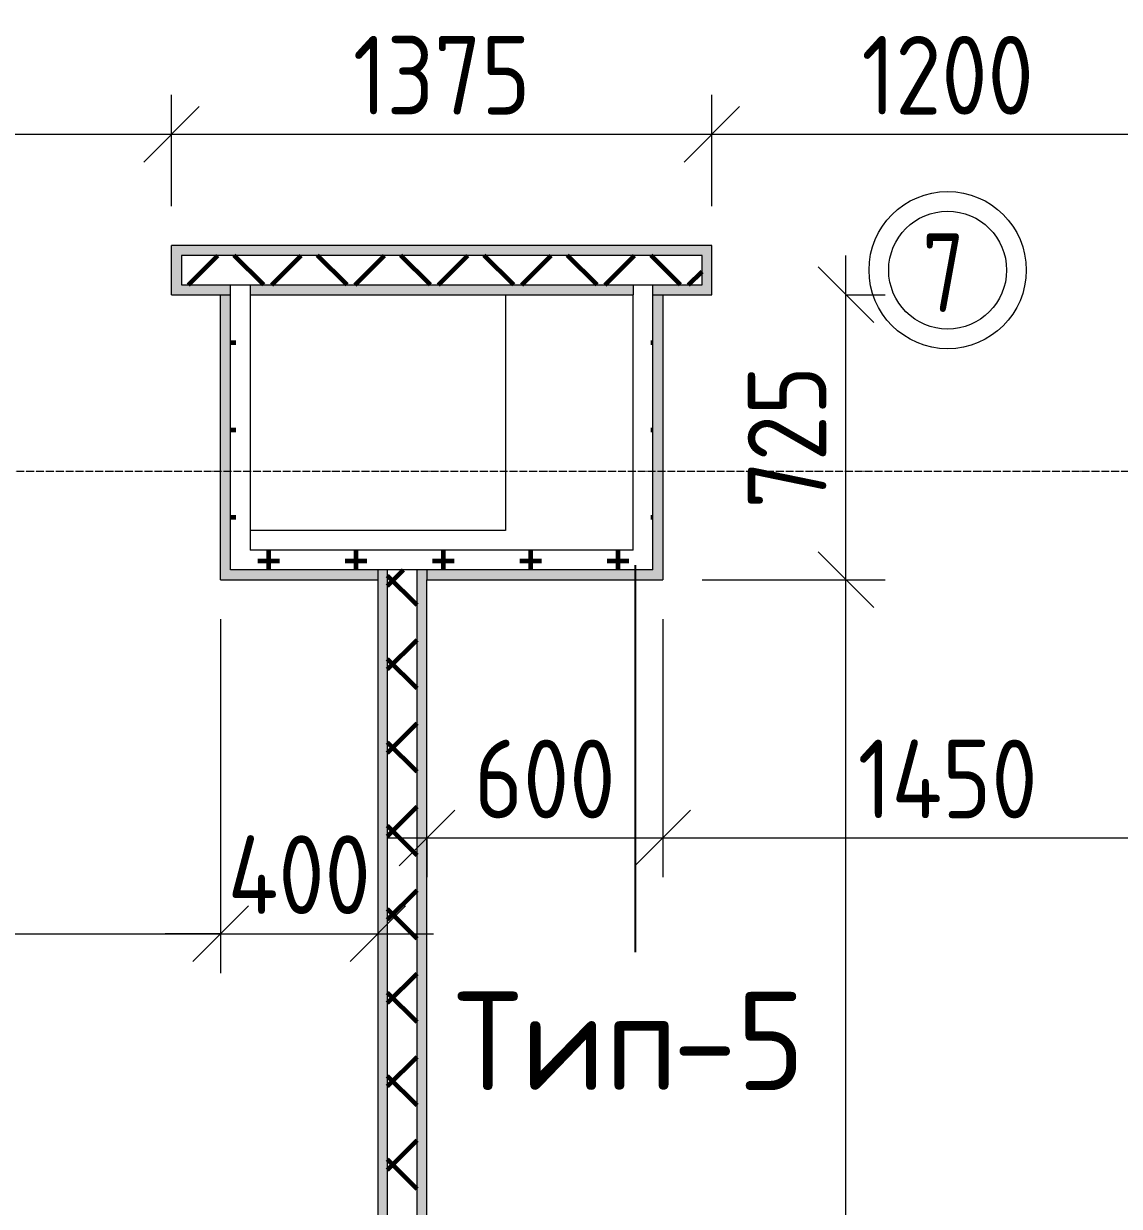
# Model space of a CAD drawing. Header units: millimetres. Extents: x -60946 to 138510, y -262288 to 24501.
# Drawn here: x -1142 to 1646, y -201492 to -198484 of the extents above; entities that cross this region are included whole.
import ezdxf

# ---------------------------------------------------------------- set-up
doc = ezdxf.new("R2010")
doc.units = ezdxf.units.MM
doc.linetypes.add('ADSK_Линия сетки', pattern=[25, 20, -2.5, 0, -2.5])
for name, color, linetype, lineweight in [('2)Тип-2', 3, 'Continuous', 60), ('2)Тип-5', 1, 'Continuous', 60), ('Марки дверей', 7, 'Continuous', 20), ('Оси', 7, 'Continuous', 9), ('Перекрытие', 7, 'Continuous', 18), ('Размеры', 7, 'Continuous', 9), ('Стены внутренние', 7, 'Continuous', 18), ('Стены штриховка', 7, 'Continuous', 9)]:
    doc.layers.add(name, color=color, linetype=linetype, lineweight=lineweight)
doc.styles.add('GOST Common_3', font='', dxfattribs={"width": 0.9, "height": 200})
doc.styles.add('GOST Common_4', font='', dxfattribs={"height": 250})
doc.styles.add('GOST Common_B', font='', dxfattribs={"width": 0.8, "height": 200})
doc.styles.get('GOST Common_3').set_extended_font_data('GOST Common')
doc.styles.get('GOST Common_4').set_extended_font_data('GOST Common')
doc.styles.get('GOST Common_B').set_extended_font_data('GOST Common', bold=True)
doc.dimstyles.new('ADSK_Основной_2_0_2', dxfattribs={"dimscale": 304.8, "dimtxt": 201.142999, "dimasz": 0.463911, "dimexe": 0.328084, "dimexo": 0.328084, "dimgap": 0.164042, "dimtad": 1, "dimdec": 3, "dimrnd": 0.001, "dimdsep": 46, "dimtxsty": 'GOST Common_3', "dimblk1": 'OBLIQUE', "dimblk2": 'OBLIQUE', "dimsah": 1, "dimcen": 0.09, "dimdle": 0.328084, "dimazin": 2, "dimtfac": 1, "dimtdec": 4, "dimtix": 1, "dimtmove": 0, "dimatfit": 3, "dimfxl": 1, "dimtvp": 1, "dimtolj": 1, "dimtzin": 0, "dimlwd": 20, "dimlwe": 20, "dimarcsym": 2})
pattern_1 = [(0, (9.36, -198628.46), (111.125, 111.125), [55.562, -166.688]), (90, (37.14, -198656.24), (-111.125, 111.125), [55.562, -166.688])]
pattern_2 = [(45, (9.36, -198628.46), (-106.066, 106.066), []), (135, (9.36, -198628.46), (-106.066, -106.066), [])]

# ---------------------------------------------------------------- blocks, each defined once
blk = doc.blocks.new('_Oblique')
at = {"color": 0, "linetype": 'ByBlock', "lineweight": -2}
blk.add_line((-0.5, -0.5), (0.5, 0.5), dxfattribs=at)
blk = doc.blocks.new('*D6171')
at = {"layer": 'Defpoints', "color": 0, "transparency": 16777216}
for p in [(-765.6, -198765.3), (-2165.6, -199048.5), (-765.6, -199048.5)]:
    blk.add_point(p, dxfattribs=at)
at = {"layer": 'Размеры', "color": 0, "lineweight": 20, "transparency": 16777216}
for p, q in [((-2165.6, -198948.5), (-2165.6, -198665.3)), ((-765.6, -198948.5), (-765.6, -198665.3)), ((-2265.6, -198765.3), (-665.6, -198765.3))]:
    blk.add_line(p, q, dxfattribs=at)
at = {"layer": 'Размеры', "color": 0, "lineweight": 20, "transparency": 16777216, "xscale": 141.4, "yscale": 141.4, "zscale": 141.4, "rotation": 180}
blk.add_blockref('_Oblique', (-2165.6, -198765.3), dxfattribs=at)
at = {"layer": 'Размеры', "color": 0, "lineweight": 20, "transparency": 16777216, "xscale": 141.4, "yscale": 141.4, "zscale": 141.4}
blk.add_blockref('_Oblique', (-765.6, -198765.3), dxfattribs=at)
at = {"layer": 'Размеры', "color": 0, "lineweight": 9, "transparency": 16777216, "insert": (-1465.6, -198615.3), "char_height": 200, "width": 580.928, "attachment_point": 5, "style": 'GOST Common_3'}
blk.add_mtext('\\A1;1400', dxfattribs=at)
blk = doc.blocks.new('*D6172')
at = {"layer": 'Defpoints', "color": 0, "transparency": 16777216}
for p in [(609.4, -198765.3), (-765.6, -199048.5), (609.4, -199048.5)]:
    blk.add_point(p, dxfattribs=at)
at = {"layer": 'Размеры', "color": 0, "lineweight": 20, "transparency": 16777216}
for p, q in [((-765.6, -198948.5), (-765.6, -198665.3)), ((609.4, -198948.5), (609.4, -198665.3)), ((-865.6, -198765.3), (709.4, -198765.3))]:
    blk.add_line(p, q, dxfattribs=at)
at = {"layer": 'Размеры', "color": 0, "lineweight": 20, "transparency": 16777216, "xscale": 141.4, "yscale": 141.4, "zscale": 141.4, "rotation": 180}
blk.add_blockref('_Oblique', (-765.6, -198765.3), dxfattribs=at)
at = {"layer": 'Размеры', "color": 0, "lineweight": 20, "transparency": 16777216, "xscale": 141.4, "yscale": 141.4, "zscale": 141.4}
blk.add_blockref('_Oblique', (609.4, -198765.3), dxfattribs=at)
at = {"layer": 'Размеры', "color": 0, "lineweight": 9, "transparency": 16777216, "insert": (-78.1, -198615.3), "char_height": 200, "width": 560.473, "attachment_point": 5, "style": 'GOST Common_3'}
blk.add_mtext('\\A1;1375', dxfattribs=at)
blk = doc.blocks.new('*D6173')
at = {"layer": 'Defpoints', "color": 0, "transparency": 16777216}
for p in [(1809.4, -198765.3), (609.4, -199048.5), (1809.4, -199048.5)]:
    blk.add_point(p, dxfattribs=at)
at = {"layer": 'Размеры', "color": 0, "lineweight": 20, "transparency": 16777216}
for p, q in [((609.4, -198948.5), (609.4, -198665.3)), ((1809.4, -198948.5), (1809.4, -198665.3)), ((509.4, -198765.3), (1909.4, -198765.3))]:
    blk.add_line(p, q, dxfattribs=at)
at = {"layer": 'Размеры', "color": 0, "lineweight": 20, "transparency": 16777216, "xscale": 141.4, "yscale": 141.4, "zscale": 141.4, "rotation": 180}
blk.add_blockref('_Oblique', (609.4, -198765.3), dxfattribs=at)
at = {"layer": 'Размеры', "color": 0, "lineweight": 20, "transparency": 16777216, "xscale": 141.4, "yscale": 141.4, "zscale": 141.4}
blk.add_blockref('_Oblique', (1809.4, -198765.3), dxfattribs=at)
at = {"layer": 'Размеры', "color": 0, "lineweight": 9, "transparency": 16777216, "insert": (1209.4, -198615.3), "char_height": 200, "width": 560.473, "attachment_point": 5, "style": 'GOST Common_3'}
blk.add_mtext('\\A1;1200', dxfattribs=at)
blk = doc.blocks.new('*D6196')
at = {"layer": 'Defpoints', "color": 0, "transparency": 16777216}
for p in [(484.4, -199898.5), (-115.6, -200455.2), (484.4, -200555.2)]:
    blk.add_point(p, dxfattribs=at)
at = {"layer": 'Размеры', "color": 0, "lineweight": 20, "transparency": 16777216}
for p, q in [((484.4, -199998.5), (484.4, -200655.2)), ((-215.6, -200555.2), (584.4, -200555.2)), ((-115.6, -200555.2), (-115.6, -200655.2))]:
    blk.add_line(p, q, dxfattribs=at)
at = {"layer": 'Размеры', "color": 0, "lineweight": 20, "transparency": 16777216, "xscale": 141.4, "yscale": 141.4, "zscale": 141.4, "rotation": 180}
blk.add_blockref('_Oblique', (-115.6, -200555.2), dxfattribs=at)
at = {"layer": 'Размеры', "color": 0, "lineweight": 20, "transparency": 16777216, "xscale": 141.4, "yscale": 141.4, "zscale": 141.4}
blk.add_blockref('_Oblique', (484.4, -200555.2), dxfattribs=at)
at = {"layer": 'Размеры', "color": 0, "lineweight": 9, "transparency": 16777216, "insert": (184.4, -200405.2), "char_height": 200, "width": 454.106, "attachment_point": 5, "style": 'GOST Common_3'}
blk.add_mtext('\\A1;600', dxfattribs=at)
blk = doc.blocks.new('*D6197')
at = {"layer": 'Defpoints', "color": 0, "transparency": 16777216}
for p in [(484.4, -199898.5), (1934.4, -199898.5), (1934.4, -200555.2)]:
    blk.add_point(p, dxfattribs=at)
at = {"layer": 'Размеры', "color": 0, "lineweight": 20, "transparency": 16777216}
for p, q in [((484.4, -199998.5), (484.4, -200655.2)), ((1934.4, -199998.5), (1934.4, -200655.2)), ((384.4, -200555.2), (2034.4, -200555.2))]:
    blk.add_line(p, q, dxfattribs=at)
at = {"layer": 'Размеры', "color": 0, "lineweight": 20, "transparency": 16777216, "xscale": 141.4, "yscale": 141.4, "zscale": 141.4, "rotation": 180}
blk.add_blockref('_Oblique', (484.4, -200555.2), dxfattribs=at)
at = {"layer": 'Размеры', "color": 0, "lineweight": 20, "transparency": 16777216, "xscale": 141.4, "yscale": 141.4, "zscale": 141.4}
blk.add_blockref('_Oblique', (1934.4, -200555.2), dxfattribs=at)
at = {"layer": 'Размеры', "color": 0, "lineweight": 9, "transparency": 16777216, "insert": (1209.4, -200405.2), "char_height": 200, "width": 580.928, "attachment_point": 5, "style": 'GOST Common_3'}
blk.add_mtext('\\A1;1450', dxfattribs=at)
blk = doc.blocks.new('*D6199')
at = {"layer": 'Defpoints', "color": 0, "transparency": 16777216}
for p in [(484.4, -199898.5), (950.6, -199898.5), (850.6, -205573.5)]:
    blk.add_point(p, dxfattribs=at)
at = {"layer": 'Размеры', "color": 0, "lineweight": 20, "transparency": 16777216}
for p, q in [((950.6, -205673.5), (950.6, -199798.5)), ((584.4, -199898.5), (1050.6, -199898.5)), ((950.6, -205573.5), (1050.6, -205573.5))]:
    blk.add_line(p, q, dxfattribs=at)
at = {"layer": 'Размеры', "color": 0, "lineweight": 20, "transparency": 16777216, "xscale": 141.4, "yscale": 141.4, "zscale": 141.4}
for p, rotation in [((950.6, -199898.5), 90), ((950.6, -205573.5), 270)]:
    blk.add_blockref('_Oblique', p, dxfattribs=dict(at, rotation=rotation))
at = {"layer": 'Размеры', "color": 0, "lineweight": 9, "transparency": 16777216, "insert": (800.6, -202736), "char_height": 200, "width": 605.475, "attachment_point": 5, "rotation": 90, "style": 'GOST Common_3'}
blk.add_mtext('\\A1;5675', dxfattribs=at)
blk = doc.blocks.new('*D6200')
at = {"layer": 'Defpoints', "color": 0, "transparency": 16777216}
for p in [(850.6, -199173.5), (950.6, -199173.5), (484.4, -199898.5)]:
    blk.add_point(p, dxfattribs=at)
at = {"layer": 'Размеры', "color": 0, "lineweight": 20, "transparency": 16777216}
for p, q in [((950.6, -199998.5), (950.6, -199073.5)), ((950.6, -199173.5), (1050.6, -199173.5)), ((584.4, -199898.5), (1050.6, -199898.5))]:
    blk.add_line(p, q, dxfattribs=at)
at = {"layer": 'Размеры', "color": 0, "lineweight": 20, "transparency": 16777216, "xscale": 141.4, "yscale": 141.4, "zscale": 141.4}
for p, rotation in [((950.6, -199173.5), 90), ((950.6, -199898.5), 270)]:
    blk.add_blockref('_Oblique', p, dxfattribs=dict(at, rotation=rotation))
at = {"layer": 'Размеры', "color": 0, "lineweight": 9, "transparency": 16777216, "insert": (800.6, -199536), "char_height": 200, "width": 454.106, "attachment_point": 5, "rotation": 90, "style": 'GOST Common_3'}
blk.add_mtext('\\A1;725', dxfattribs=at)
blk = doc.blocks.new('*D6202')
at = {"layer": 'Defpoints', "color": 0, "transparency": 16777216}
for p in [(-2290.6, -199898.5), (-640.6, -199898.5), (-640.6, -200798.7)]:
    blk.add_point(p, dxfattribs=at)
at = {"layer": 'Размеры', "color": 0, "lineweight": 20, "transparency": 16777216}
for p, q in [((-2290.6, -199998.5), (-2290.6, -200898.7)), ((-640.6, -199998.5), (-640.6, -200898.7)), ((-2390.6, -200798.7), (-540.6, -200798.7))]:
    blk.add_line(p, q, dxfattribs=at)
at = {"layer": 'Размеры', "color": 0, "lineweight": 20, "transparency": 16777216, "xscale": 141.4, "yscale": 141.4, "zscale": 141.4, "rotation": 180}
blk.add_blockref('_Oblique', (-2290.6, -200798.7), dxfattribs=at)
at = {"layer": 'Размеры', "color": 0, "lineweight": 20, "transparency": 16777216, "xscale": 141.4, "yscale": 141.4, "zscale": 141.4}
blk.add_blockref('_Oblique', (-640.6, -200798.7), dxfattribs=at)
at = {"layer": 'Размеры', "color": 0, "lineweight": 9, "transparency": 16777216, "insert": (-1465.6, -200648.7), "char_height": 200, "width": 560.473, "attachment_point": 5, "style": 'GOST Common_3'}
blk.add_mtext('\\A1;1650', dxfattribs=at)
blk = doc.blocks.new('*D6203')
at = {"layer": 'Defpoints', "color": 0, "transparency": 16777216}
for p in [(-640.6, -199898.5), (-240.6, -200698.7), (-240.6, -200798.7)]:
    blk.add_point(p, dxfattribs=at)
at = {"layer": 'Размеры', "color": 0, "lineweight": 20, "transparency": 16777216}
for p, q in [((-640.6, -199998.5), (-640.6, -200898.7)), ((-640.6, -200798.7), (-782, -200798.7)), ((-640.6, -200798.7), (-240.6, -200798.7)), ((-240.6, -200798.7), (-240.6, -200898.7)), ((-240.6, -200798.7), (-99.2, -200798.7))]:
    blk.add_line(p, q, dxfattribs=at)
at = {"layer": 'Размеры', "color": 0, "lineweight": 20, "transparency": 16777216, "xscale": 141.4, "yscale": 141.4, "zscale": 141.4}
blk.add_blockref('_Oblique', (-640.6, -200798.7), dxfattribs=at)
at = {"layer": 'Размеры', "color": 0, "lineweight": 20, "transparency": 16777216, "xscale": 141.4, "yscale": 141.4, "zscale": 141.4, "rotation": 180}
blk.add_blockref('_Oblique', (-240.6, -200798.7), dxfattribs=at)
at = {"layer": 'Размеры', "color": 0, "lineweight": 9, "transparency": 16777216, "insert": (-440.6, -200648.7), "char_height": 200, "width": 474.561, "attachment_point": 5, "style": 'GOST Common_3'}
blk.add_mtext('\\A1;400', dxfattribs=at)
blk = doc.blocks.new('М_двери1 - Марка экземпляра 2-3719212-Кладочный план 4-го этажа')
at = {"layer": 'Марки дверей'}
for radius in [2, 1.5]:
    blk.add_circle((0, 0), radius, dxfattribs=at)

msp = doc.modelspace()

# ---------------------------------------------------------------- hatches: boundary and pattern name
at = {"layer": '2)Тип-2'}
h = msp.add_hatch(color=256, dxfattribs=at)
h.paths.add_polyline_path([(2609.3615, -199073.4914), (2609.3615, -199048.4914), (1834.3615, -199048.4914), (1834.3615, -199073.4914), (2470.1624, -199073.4914)])
h.paths.add_polyline_path([(-9490.6385, -199073.4914), (-8965.6385, -199073.4914), (-8965.6385, -199048.4914), (-9490.6385, -199048.4914)])
h.paths.add_polyline_path([(-2190.6385, -199073.4914), (-2190.6385, -199048.4914), (-7115.6385, -199048.4914), (-7115.6385, -199073.4914), (-3305.1281, -199073.4914)])
h.paths.add_polyline_path([(584.3615, -199073.4914), (584.3615, -199048.4914), (-740.6385, -199048.4914), (-740.6385, -199073.4914), (-4.9621, -199073.4914)])
h = msp.add_hatch(dxfattribs=at)
h.set_pattern_fill('FP_4', color=256, style=0, pattern_type=2)
h.set_pattern_definition(pattern_2)
h.paths.add_polyline_path([(2634.3615, -199148.4914), (2634.3615, -199073.4914), (1834.3615, -199073.4914), (1834.3615, -199148.4914), (2609.3615, -199148.4914)])
h.paths.add_polyline_path([(-9415.6385, -199148.4914), (-8965.6385, -199148.4914), (-8965.6385, -199073.4914), (-9415.6385, -199073.4914)])
h.paths.add_polyline_path([(-7025.6385, -199148.4914), (-2190.6385, -199148.4914), (-2190.6385, -199073.4914), (-7115.6385, -199073.4914), (-7115.6385, -199148.4914), (-7075.6385, -199148.4914)])
h.paths.add_polyline_path([(584.3615, -199148.4914), (584.3615, -199073.4914), (-740.6385, -199073.4914), (-740.6385, -199148.4914), (459.3615, -199148.4914)])
h = msp.add_hatch(color=256, dxfattribs=at)
h.paths.add_polyline_path([(-2165.6385, -199173.4914), (-2165.6385, -199048.4914), (-2190.6385, -199048.4914), (-2190.6385, -199148.4914), (-2315.6385, -199148.4914), (-2315.6385, -199173.4914), (-2290.6385, -199173.4914)])
h.paths.add_polyline_path([(2609.3615, -199173.4914), (2609.3615, -199148.4914), (2009.3615, -199148.4914), (2009.3615, -199173.4914), (2470.1624, -199173.4914)])
h.paths.add_polyline_path([(-3305.1281, -199173.4914), (-2365.6385, -199173.4914), (-2365.6385, -199148.4914), (-4115.6385, -199148.4914), (-4115.6385, -199173.4914), (-4090.6385, -199173.4914)])
h.paths.add_polyline_path([(-565.6385, -199173.4914), (409.3615, -199173.4914), (409.3615, -199148.4914), (-565.6385, -199148.4914)])
h.paths.add_polyline_path([(-765.6385, -199173.4914), (-615.6385, -199173.4914), (-615.6385, -199148.4914), (-740.6385, -199148.4914), (-740.6385, -199048.4914), (-765.6385, -199048.4914)])
h.paths.add_polyline_path([(1959.3615, -199173.4914), (1959.3615, -199148.4914), (1834.3615, -199148.4914), (1834.3615, -199048.4914), (1809.3615, -199048.4914), (1809.3615, -199173.4914), (1934.3615, -199173.4914)])
h.paths.add_polyline_path([(484.3615, -199173.4914), (609.3615, -199173.4914), (609.3615, -199048.4914), (584.3615, -199048.4914), (584.3615, -199148.4914), (459.3615, -199148.4914), (459.3615, -199173.4914)])
h.paths.add_polyline_path([(-5815.6385, -199173.4914), (-5815.6385, -199148.4914), (-7025.6385, -199148.4914), (-7025.6385, -199173.4914), (-5840.6385, -199173.4914)])
h.paths.add_polyline_path([(-7075.6385, -199173.4914), (-7075.6385, -199148.4914), (-7115.6385, -199148.4914), (-7115.6385, -199048.4914), (-7140.6385, -199048.4914), (-7140.6385, -199173.4914), (-7090.6385, -199173.4914)])
h.paths.add_polyline_path([(-4165.6385, -199173.4914), (-4165.6385, -199148.4914), (-5765.6385, -199148.4914), (-5765.6385, -199173.4914), (-4955.211, -199173.4914)])
h.paths.add_polyline_path([(-8990.6385, -199173.4914), (-8940.6385, -199173.4914), (-8940.6385, -199048.4914), (-8965.6385, -199048.4914), (-8965.6385, -199148.4914), (-9005.6385, -199148.4914), (-9005.6385, -199173.4914)])
h.paths.add_polyline_path([(-9055.6385, -199173.4914), (-9055.6385, -199148.4914), (-9390.6385, -199148.4914), (-9390.6385, -199173.4914), (-9080.6385, -199173.4914)])
for points in [[(-215.6385, -205573.4914), (-215.6385, -199873.4914), (-240.6385, -199873.4914), (-240.6385, -205573.4914)], [(-115.6385, -205573.4914), (-115.6385, -199873.4914), (-140.6385, -199873.4914), (-140.6385, -205573.4914)]]:
    msp.add_hatch(color=256, dxfattribs=at).paths.add_polyline_path(points)
h = msp.add_hatch(dxfattribs=at)
h.set_pattern_fill('FP_4', color=256, style=0, pattern_type=2)
h.set_pattern_definition(pattern_2)
h.paths.add_polyline_path([(-140.6385, -205573.4914), (-140.6385, -199873.4914), (-215.6385, -199873.4914), (-215.6385, -205573.4914)])
at = {"layer": '2)Тип-5', "true_color": 0xd50000}
h = msp.add_hatch(dxfattribs=at)
h.set_pattern_fill('FP_7', color=12, style=0, pattern_type=2)
h.set_pattern_definition(pattern_1)
h.paths.add_polyline_path([(-615.6385, -199873.4914), (-565.6385, -199873.4914), (-565.6385, -199148.4914), (-615.6385, -199148.4914), (-615.6385, -199325.9056)])
h = msp.add_hatch(dxfattribs=at)
h.set_pattern_fill('FP_7', color=12, style=0, pattern_type=2)
h.set_pattern_definition(pattern_1)
h.paths.add_polyline_path([(409.3615, -199873.4914), (459.3615, -199873.4914), (459.3615, -199148.4914), (409.3615, -199148.4914), (409.3615, -199823.4914)])
for points in [[(-615.6385, -199898.4914), (-615.6385, -199173.4914), (-640.6385, -199173.4914), (-640.6385, -199898.4914)], [(484.3615, -199898.4914), (484.3615, -199173.4914), (459.3615, -199173.4914), (459.3615, -199898.4914)]]:
    msp.add_hatch(color=12, dxfattribs=at).paths.add_polyline_path(points)
h = msp.add_hatch(dxfattribs=at)
h.set_pattern_fill('FP_7', color=12, style=0, pattern_type=2)
h.set_pattern_definition(pattern_1)
h.paths.add_polyline_path([(409.3615, -199873.4914), (409.3615, -199823.4914), (-565.6385, -199823.4914), (-565.6385, -199873.4914), (-4.9621, -199873.4914)])
h = msp.add_hatch(color=12, dxfattribs=at)
h.paths.add_polyline_path([(-565.6385, -199898.4914), (-240.6385, -199898.4914), (-240.6385, -199873.4914), (-615.6385, -199873.4914), (-615.6385, -199898.4914)])
h.paths.add_polyline_path([(409.3615, -199898.4914), (459.3615, -199898.4914), (459.3615, -199873.4914), (-115.6385, -199873.4914), (-115.6385, -199898.4914), (-4.9621, -199898.4914)])

# ---------------------------------------------------------------- linework, layer by layer
at = {"layer": '2)Тип-5', "lineweight": 25}
msp.add_line((414.5473, -199860.9914), (414.5473, -200845.8382), dxfattribs=at)
at = {"layer": 'Оси', "linetype": 'ADSK_Линия сетки', "lineweight": 5}
msp.add_line((62563.3938, -199623.4914), (-25230.7352, -199623.4914), dxfattribs=at)
at = {"layer": 'Перекрытие'}
for p, q in [((84.3615, -199173.4914), (84.3615, -199773.4914)), ((84.3615, -199773.4914), (-565.6385, -199773.4914))]:
    msp.add_line(p, q, dxfattribs=at)
at = {"layer": 'Стены внутренние', "lineweight": 5}
for p, q in [((609.3615, -199048.4914), (-765.6385, -199048.4914)), ((-765.6385, -199173.4914), (-765.6385, -199048.4914)), ((609.3615, -199173.4914), (609.3615, -199048.4914)), ((-765.6385, -199173.4914), (-640.6385, -199173.4914)), ((-640.6385, -199898.4914), (-640.6385, -199173.4914)), ((-565.6385, -199173.4914), (-565.6385, -199823.4914)), ((-565.6385, -199173.4914), (409.3615, -199173.4914)), ((409.3615, -199823.4914), (409.3615, -199173.4914)), ((484.3615, -199173.4914), (609.3615, -199173.4914)), ((484.3615, -199173.4914), (484.3615, -199898.4914)), ((409.3615, -199823.4914), (-565.6385, -199823.4914)), ((-640.6385, -199898.4914), (-240.6385, -199898.4914)), ((-240.6385, -199898.4914), (-240.6385, -205573.4914)), ((-115.6385, -199898.4914), (484.3615, -199898.4914)), ((-115.6385, -205573.4914), (-115.6385, -199898.4914))]:
    msp.add_line(p, q, dxfattribs=at)
at = {"layer": 'Стены штриховка', "lineweight": 9}
for p, q in [((584.3615, -199073.4914), (-740.6385, -199073.4914)), ((-740.6385, -199073.4914), (-740.6385, -199148.4914)), ((584.3615, -199148.4914), (584.3615, -199073.4914)), ((-740.6385, -199148.4914), (584.3615, -199148.4914)), ((-615.6385, -199873.4914), (-615.6385, -199148.4914)), ((-565.6385, -199148.4914), (-565.6385, -199173.4914)), ((409.3615, -199148.4914), (409.3615, -199173.4914)), ((459.3615, -199873.4914), (459.3615, -199148.4914)), ((-640.6385, -199173.4914), (-615.6385, -199173.4914)), ((459.3615, -199173.4914), (484.3615, -199173.4914)), ((459.3615, -199873.4914), (-615.6385, -199873.4914)), ((-240.6385, -199873.4914), (-240.6385, -199898.4914)), ((-215.6385, -205573.4914), (-215.6385, -199873.4914)), ((-140.6385, -205573.4914), (-140.6385, -199873.4914)), ((-115.6385, -199873.4914), (-115.6385, -199898.4914))]:
    msp.add_line(p, q, dxfattribs=at)

# ---------------------------------------------------------------- block references
at = {"layer": 'Марки дверей', "xscale": 99.99999999999993, "yscale": 99.99999999999993, "zscale": 99.99999999999993}
msp.add_blockref('М_двери1 - Марка экземпляра 2-3719212-Кладочный план 4-го этажа', (1209.3615, -199110.9914), dxfattribs=at)

# ---------------------------------------------------------------- texts
at = {"layer": '2)Тип-5', "color": 116, "lineweight": 9, "true_color": 0x008040, "char_height": 250, "attachment_point": 1, "style": 'GOST Common_4'}
for s, insert, width in [('Тип', (-45.4527, -200946.4111), 673.4175), ('-5', (510.1723, -200946.4111), 432.91125)]:
    msp.add_mtext(s, dxfattribs=dict(at, insert=insert, width=width))
at = {"layer": 'Марки дверей', "lineweight": 5, "insert": (1145.3041, -199017.3325), "char_height": 200, "width": 147.5105, "attachment_point": 1, "style": 'GOST Common_B'}
msp.add_mtext('\\fGOST Common|b1|i0|c204|p34|;\\W.8;7', dxfattribs=at)

# ---------------------------------------------------------------- dimensions: what is measured, and where the dimension line sits
at = {"layer": 'Размеры', "lineweight": 9}
for base, p1, p2, override, picture, middle in [((-765.6385, -198765.34), (-2165.6385, -199048.4914), (-765.6385, -199048.4914), {"dimpost": '<>', "dimfxl": 1400}, '*D6171', (-1465.6385, -198615.34)), ((609.3615, -198765.34), (-765.6385, -199048.4914), (609.3615, -199048.4914), {"dimpost": '<>', "dimfxl": 1375}, '*D6172', (-78.1385, -198615.34)), ((1809.3615, -198765.34), (609.3615, -199048.4914), (1809.3615, -199048.4914), {"dimpost": '<>', "dimfxl": 1200}, '*D6173', (1209.3615, -198615.34)), ((-640.6385, -200798.7307), (-2290.6385, -199898.4914), (-640.6385, -199898.4914), {"dimpost": '<>', "dimfxl": 1650}, '*D6202', (-1465.6385, -200648.7307)), ((-240.6385, -200798.7307), (-640.6385, -199898.4914), (-240.6385, -200698.7458), {"dimpost": '<>', "dimfxl": 894.654767}, '*D6203', (-440.6385, -200648.7307)), ((484.3615, -200555.1504), (-115.6385, -200455.1655), (484.3615, -199898.4914), {"dimpost": '<>', "dimfxl": 818.465639}, '*D6196', (184.3615, -200405.1504)), ((1934.3615, -200555.1504), (484.3615, -199898.4914), (1934.3615, -199898.4914), {"dimpost": '<>', "dimfxl": 1450}, '*D6197', (1209.3615, -200405.1504))]:
    dim = msp.add_linear_dim(base=base, p1=p1, p2=p2, dimstyle='ADSK_Основной_2_0_2', override=override, dxfattribs=at)
    dim.commit()
    dim.dimension.update_dxf_attribs({"geometry": picture, "text_midpoint": middle})
for base, p1, p2, override, picture, middle in [((950.6143, -199173.4914), (484.3615, -199898.4914), (850.6294, -199173.4914), {"dimpost": '<>', "dimfxl": 812.266681}, '*D6200', (800.6143, -199535.9914)), ((950.6143, -199898.4914), (850.6294, -205573.4914), (484.3615, -199898.4914), {"dimpost": '<>', "dimfxl": 5686.807291}, '*D6199', (800.6143, -202735.9914))]:
    dim = msp.add_linear_dim(base=base, p1=p1, p2=p2, angle=90, dimstyle='ADSK_Основной_2_0_2', override=override, dxfattribs=at)
    dim.commit()
    dim.dimension.update_dxf_attribs({"geometry": picture, "text_midpoint": middle})

doc.saveas('drawing.dxf')
